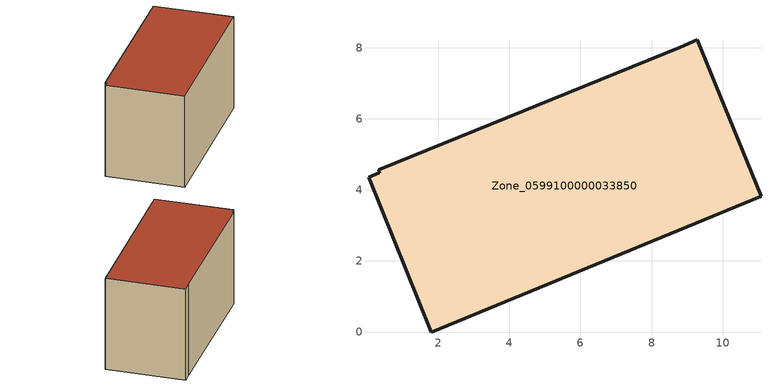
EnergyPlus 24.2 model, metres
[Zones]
Zone_0599100000033850
 floor ground (C_G): 0.04,4.35 0.34,4.48 0.32,4.57 8.81,8.02 9.29,8.22 11.08,3.82 1.8,0 z2.99
 wall outside (C_F): 9.29,8.22 8.81,8.02 0.32,4.57 0.34,4.48 0.04,4.35 1.8,0 11.08,3.82 9.29,8.22 z2.99:8.81
 roof outside (C_R): 0.34,4.48 0.04,4.35 1.8,0 11.08,3.82 9.29,8.22 8.81,8.02 0.32,4.57 z8.81
[BUILDING]
Pand.0599100000033850: North Axis=0; Terrain=City; Loads Convergence Tolerance Value=0.04; Temperature Convergence Tolerance Value=0.4; Solar Distribution=FullExterior; Maximum Number of Warmup Days=25; Minimum Number of Warmup Days=1
[Site:Location]
Rotterdam.The.Hague.AP_ZH_NLD Design_Conditions: Latitude=51.96; Longitude=4.45; Time Zone=1; Elevation=-4.5
[SITE:GROUNDTEMPERATURE:BUILDINGSURFACE]
18, 18, 18, 18, 18, 18, 18, 18, 18, 18, 18, 18
[MATERIAL] Thermal Absorptance=0.9; Solar Absorptance=0.7; Visible Absorptance=0.7
Name | Roughness | Thickness | Conductivity | Density | Specific Heat
G.TC.1946-1964 | MediumSmooth | 0.15 | 1 | 540 | 1210
F.TC.1946-1964 | Rough | 0.3 | 0.857143 | 1920 | 840
R.TC.1946-1964 | MediumRough | 0.2 | 0.235294 | 1500 | 1000
[CONSTRUCTION]
C_G: G.TC.1946-1964
C_F: F.TC.1946-1964
C_R: R.TC.1946-1964
[ZONE]
Zone_0599100000033850: Type=1; Multiplier=1; Ceiling Height=Autocalculate; Volume=Autocalculate; Floor Area=autocalculate; Part of Total Floor Area=Yes
[ZONEINFILTRATION:DESIGNFLOWRATE]
Infil_Zone_0599100000033850: Zone or ZoneList or Space or SpaceList=Zone_0599100000033850; Schedule=AlwaysOn; Design Flow Rate Calculation Method=Flow/Area; Flow Rate per Floor Area=0.003; Constant Term Coefficient=1; Temperature Term Coefficient=0; Velocity Term Coefficient=0; Velocity Squared Term Coefficient=0
[HVACTEMPLATE:ZONE:IDEALLOADSAIRSYSTEM]
Zone_0599100000033850: Maximum Heating Supply Air Temperature=50; Minimum Cooling Supply Air Temperature=13; Maximum Heating Supply Air Humidity Ratio=0.0156; Minimum Cooling Supply Air Humidity Ratio=0.0077; Heating Limit=NoLimit; Cooling Limit=NoLimit; Dehumidification Control Type=ConstantSensibleHeatRatio; Cooling Sensible Heat Ratio=0.7; Dehumidification Setpoint=60; Humidification Control Type=None; Humidification Setpoint=30; Outdoor Air Method=None; Outdoor Air Flow Rate per Person=0.00944; Outdoor Air Flow Rate per Zone Floor Area=0; Outdoor Air Flow Rate per Zone=0; Demand Controlled Ventilation Type=None; Outdoor Air Economizer Type=NoEconomizer; Heat Recovery Type=None; Sensible Heat Recovery Effectiveness=0.7; Latent Heat Recovery Effectiveness=0.65
[ZONECONTROL:THERMOSTAT]
ThermostatControl_Zone_0599100000033850: Zone or ZoneList=Zone_0599100000033850; Control Type Schedule=DualSetpointControlType; Control 1=Thermostat_Zone_0599100000033850; Temperature Difference Between Cutout And Setpoint=0
[THERMOSTATSETPOINT:DUALSETPOINT]
Thermostat_Zone_0599100000033850: Heating Setpoint Temperature Schedule=HeatingSetpoint_Zone_0599100000033850; Cooling Setpoint Temperature Schedule=CoolingSetpoint_Zone_0599100000033850
[SCHEDULE:COMPACT]
HeatingSetpoint_Zone_0599100000033850: Through: 12/31, For: AllDays, Until: 24:00, 21
CoolingSetpoint_Zone_0599100000033850: Through: 12/31, For: AllDays, Until: 24:00, 24
DualSetpointControlType: Through: 12/31, For: AllDays, Until: 24:00, 4
AlwaysOn: Through: 12/31, For: AllDays, Until: 24:00, 1
